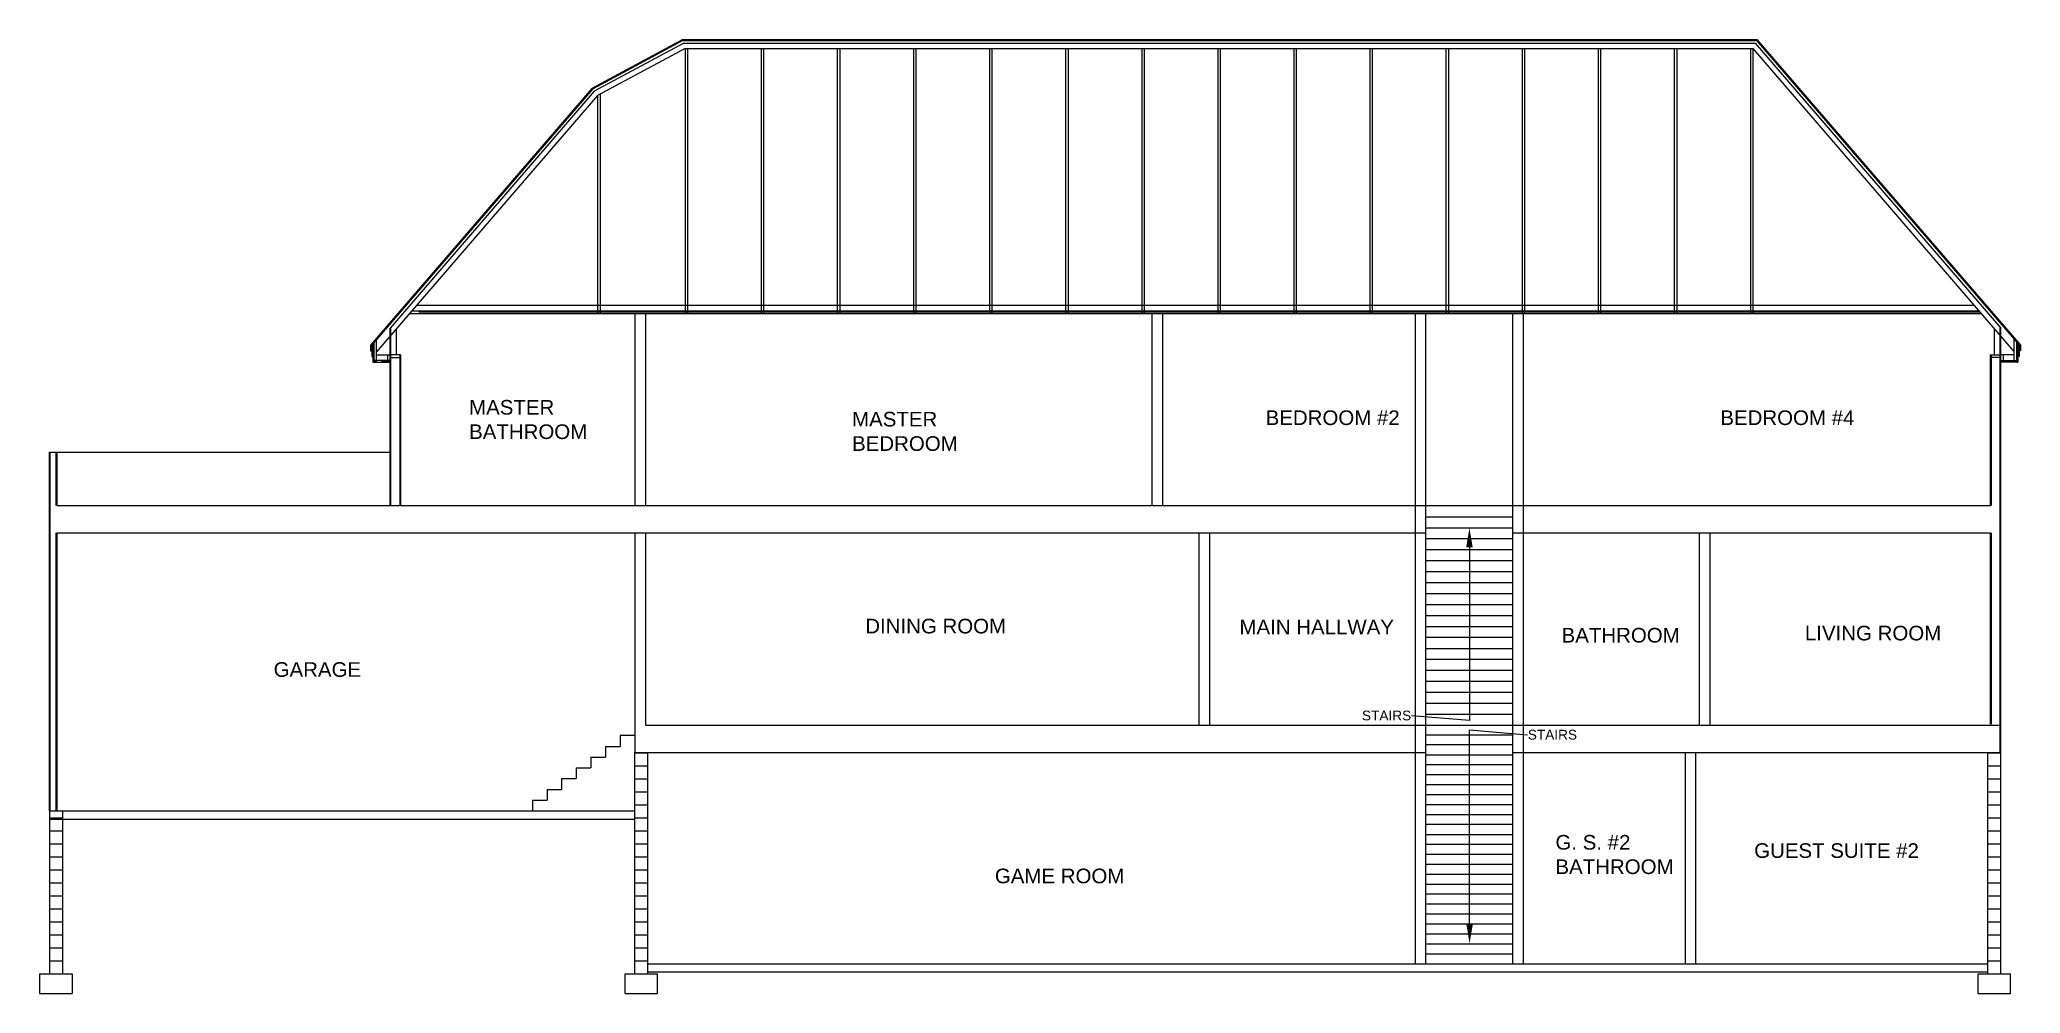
# Model space of a CAD drawing. Header units: inches. Extents: x -6 to 1212, y -112 to 474.
import ezdxf
from ezdxf import colors
from ezdxf.entities.mleader import LeaderData, LeaderLine
from ezdxf.math import Vec2, Vec3

# ---------------------------------------------------------------- set-up
doc = ezdxf.new("R2010")
doc.units = ezdxf.units.IN
doc.header["$MEASUREMENT"] = 0
doc.layers.add('foundation', color=1, linetype='Continuous')
doc.layers.add('g-delt-medm', color=3, linetype='Continuous')
doc.styles.get("Standard").update_dxf_attribs({"font": 'arial.ttf'})

msp = doc.modelspace()

# ---------------------------------------------------------------- linework, layer by layer
at = {"layer": 'foundation'}
for p, q in [((360, -100.3), (360, 36)), ((360, 35.8), (368, 35.8)), ((360, 27.8), (368, 27.8)), ((368, -100.3), (368, 36)), ((1192, -100.3), (1192, 36)), ((1192, 35.8), (1200, 35.8)), ((1192, 27.8), (1200, 27.8)), ((1200, -100.3), (1200, 36)), ((360, 19.8), (368, 19.8)), ((1192, 19.8), (1200, 19.8)), ((0, 0), (0, -100.3)), ((8, 0), (8, -100.3)), ((360, 11.8), (368, 11.8)), ((360, 3.8), (368, 3.8)), ((1192, 11.8), (1200, 11.8)), ((1192, 3.8), (1200, 3.8)), ((0, -4.2), (8, -4.2)), ((360, -4.2), (368, -4.2)), ((1192, -4.2), (1200, -4.2)), ((0, -12.2), (8, -12.2)), ((0, -20.2), (8, -20.2)), ((360, -12.2), (368, -12.2)), ((360, -20.2), (368, -20.2)), ((1192, -12.2), (1200, -12.2)), ((1192, -20.2), (1200, -20.2)), ((0, -28.2), (8, -28.2)), ((0, -36.2), (8, -36.2)), ((360, -28.2), (368, -28.2)), ((360, -36.2), (368, -36.2)), ((1192, -28.2), (1200, -28.2)), ((1192, -36.2), (1200, -36.2)), ((0, -44.2), (8, -44.2)), ((360, -44.2), (368, -44.2)), ((1192, -44.2), (1200, -44.2)), ((0, -52.2), (8, -52.2)), ((0, -60.2), (8, -60.2)), ((360, -52.2), (368, -52.2)), ((360, -60.2), (368, -60.2)), ((1192, -52.2), (1200, -52.2)), ((1192, -60.2), (1200, -60.2)), ((0, -68.2), (8, -68.2)), ((360, -68.2), (368, -68.2)), ((1192, -68.2), (1200, -68.2)), ((0, -76.2), (8, -76.2)), ((0, -84.2), (8, -84.2)), ((360, -76.2), (368, -76.2)), ((360, -84.2), (368, -84.2)), ((1192, -76.2), (1200, -76.2)), ((1192, -84.2), (1200, -84.2)), ((0, -92.2), (8, -92.2)), ((360, -92.2), (368, -92.2)), ((1192, -92.2), (1200, -92.2)), ((-6, -100.3), (14, -100.3)), ((-6, -100.3), (-6, -112.3)), ((14, -100.3), (14, -112.3)), ((354, -112.3), (354, -100.3)), ((354, -100.3), (374, -100.3)), ((374, -112.3), (374, -100.3)), ((1186, -112.3), (1186, -100.3)), ((1186, -100.3), (1206, -100.3)), ((1206, -112.3), (1206, -100.3)), ((-6, -112.3), (14, -112.3)), ((354, -112.3), (374, -112.3)), ((1186, -112.3), (1206, -112.3))]:
    msp.add_line(p, q, dxfattribs=at)
at = {"layer": 'g-delt-medm'}
for p, q in [((389.5, 474.5), (333.6, 444.5)), ((389.6, 474), (334, 444.1)), ((390.1, 472.2), (335.1, 442.7)), ((390.9, 469), (337.1, 440.1)), ((389.5, 474.5), (1050, 474.5)), ((389.6, 474), (1049.8, 474)), ((390.1, 472.2), (1049, 472.2)), ((390.9, 469), (1047.5, 469)), ((390.9, 469), (390.9, 306)), ((392.4, 469), (392.4, 306)), ((437.7, 469), (437.7, 306)), ((439.2, 469), (439.2, 306)), ((484.5, 469), (484.5, 306)), ((486, 469), (486, 306)), ((531.3, 469), (531.3, 306)), ((532.8, 469), (532.8, 306)), ((578.1, 469), (578.1, 306)), ((579.6, 469), (579.6, 306)), ((624.9, 469), (624.9, 306)), ((626.4, 469), (626.4, 306)), ((671.7, 469), (671.7, 306)), ((673.2, 469), (673.2, 306)), ((718.4, 469), (718.4, 306)), ((719.9, 469), (719.9, 306)), ((765.2, 469), (765.2, 306)), ((766.7, 469), (766.7, 306)), ((812, 469), (812, 306)), ((813.5, 469), (813.5, 306)), ((858.8, 469), (858.8, 306)), ((860.3, 469), (860.3, 306)), ((905.6, 469), (905.6, 306)), ((907.1, 469), (907.1, 306)), ((952.4, 469), (952.4, 306)), ((953.9, 469), (953.9, 306)), ((999.2, 469), (999.2, 306)), ((1000.7, 469), (1000.7, 306)), ((1046, 469), (1046, 306)), ((1046, 469), (1046, 306)), ((1047.5, 469), (1207.8, 282.9)), ((1047.5, 469), (1047.5, 306)), ((1047.5, 469), (1047.5, 306)), ((1049, 472.2), (1200, 297)), ((1049.8, 474), (1212, 285.7)), ((1050, 474.5), (1212, 286.5)), ((333.6, 444.5), (197.5, 286.5)), ((334, 444.1), (197.5, 285.7)), ((337.1, 440.1), (201.2, 282.4)), ((335.1, 442.7), (209.5, 297)), ((337.1, 440.1), (337.1, 306)), ((338.6, 440.9), (338.6, 306)), ((1074.4, 442.7), (1200, 297)), ((221.6, 306), (1187.9, 306)), ((1186.6, 307.5), (222.9, 307.5)), ((1183.6, 311), (225.9, 311)), ((227.1, 307), (1187.1, 307)), ((360, 306), (360, 187.8)), ((366.5, 306), (366.5, 187.8)), ((678, 306), (678, 187.8)), ((684.5, 306), (684.5, 187.8)), ((840, -94), (840, 306)), ((846.5, -94), (846.5, 306)), ((900, -94), (900, 306)), ((906.5, -94), (906.5, 306)), ((209.5, 187.8), (209.5, 297)), ((210, 187.8), (210, 297)), ((213.5, 280.5), (213.5, 296.6)), ((1196, 280.5), (1196, 296.6)), ((1199.5, 36), (1199.5, 297.6)), ((1200, 36), (1200, 297)), ((197.5, 286.5), (197.5, 283)), ((197.5, 286.5), (197.5, 283)), ((197.5, 283), (198.2, 283)), ((197.5, 283), (198.2, 283)), ((198.2, 286.6), (198.2, 279.5)), ((198.2, 283), (198.2, 279.5)), ((199, 287.5), (199, 276)), ((199.7, 276), (199.7, 288.3)), ((201.2, 277), (201.2, 290.1)), ((201.2, 280.5), (209.5, 280.5)), ((208, 280.5), (208, 277)), ((216, 280.5), (209.5, 280.5)), ((215.5, 280.5), (215.5, 187.8)), ((216, 280.5), (216, 187.8)), ((1193.5, 280.5), (1193.5, 187.8)), ((1193.5, 280.5), (1199.5, 280.5)), ((1194, 280.5), (1194, 187.8)), ((1208.2, 280.5), (1200, 280.5)), ((1201.5, 280.5), (1201.5, 277)), ((1208.2, 277), (1208.2, 290.1)), ((1209.8, 276), (1209.8, 288.3)), ((1210.5, 287.5), (1210.5, 276)), ((1211.2, 286.6), (1211.2, 279.5)), ((1212, 283), (1211.2, 283)), ((1211.2, 283), (1211.2, 279.5)), ((1212, 286.5), (1212, 283)), ((198.2, 279.5), (199, 279.5)), ((198.2, 279.5), (199, 279.5)), ((199, 279.5), (199, 276)), ((199, 276), (209.5, 276)), ((199.7, 276), (199, 276)), ((209.5, 277), (199.7, 277)), ((199.7, 276.6), (201.2, 276.6)), ((201.2, 276.6), (201.2, 277)), ((204.2, 277), (204.2, 276.6)), ((204.2, 276.6), (209.5, 276.6)), ((210, 279), (215.5, 279)), ((1199.5, 279), (1194, 279)), ((1200, 277), (1209.8, 277)), ((1205.2, 276.6), (1200, 276.6)), ((1210.5, 276), (1200, 276)), ((1205.2, 277), (1205.2, 276.6)), ((1208.2, 276.6), (1208.2, 277)), ((1209.8, 276.6), (1208.2, 276.6)), ((1209.8, 276), (1210.5, 276)), ((1211.2, 279.5), (1210.5, 279.5)), ((1210.5, 279.5), (1210.5, 276)), ((0, 0), (0, 220.8)), ((0, 220.8), (209.5, 220.8)), ((0.5, 0), (0.5, 220.8)), ((4, 220.8), (4, 187.8)), ((4.5, 220.8), (4.5, 187.8)), ((4.5, 187.8), (1193.5, 187.8)), ((4, 171), (4, 0)), ((4.5, 171), (846.5, 171)), ((4.5, 171), (4.5, 0)), ((360, 171), (360, 36)), ((366.5, 171), (366.5, 52.7)), ((707, 52.7), (707, 171)), ((713.5, 52.7), (713.5, 171)), ((846.5, 181), (900, 181)), ((846.5, 174.2), (900, 174.2)), ((900, 171), (1193.5, 171)), ((1014.5, 171), (1014.5, 52.7)), ((1021, 171), (1021, 52.7)), ((1193.5, 171), (1193.5, 53.4)), ((1194, 171), (1194, 53.4)), ((846.5, 167.5), (900, 167.5)), ((846.5, 160.8), (900, 160.8)), ((846.5, 154), (900, 154)), ((846.5, 147.2), (900, 147.2)), ((846.5, 140.5), (900, 140.5)), ((846.5, 133.8), (900, 133.8)), ((846.5, 127), (900, 127)), ((846.5, 120.2), (900, 120.2)), ((846.5, 113.5), (900, 113.5)), ((846.5, 106.8), (900, 106.8)), ((846.5, 100), (900, 100)), ((846.5, 93.3), (900, 93.3)), ((846.5, 86.5), (900, 86.5)), ((846.5, 79.8), (900, 79.8)), ((846.5, 73), (900, 73)), ((846.5, 66.3), (900, 66.3)), ((366.5, 52.7), (1200, 52.7)), ((846.5, 59.5), (900, 59.5)), ((342, 39.7), (351, 39.7)), ((342, 39.7), (342, 33.1)), ((360, 46.4), (351, 46.4)), ((351, 46.4), (351, 39.7)), ((846.5, 46.9), (900, 46.9)), ((846.5, 40.8), (900, 40.8)), ((324, 26.5), (333, 26.5)), ((324, 26.5), (324, 19.9)), ((333, 33.1), (342, 33.1)), ((333, 33.1), (333, 26.5)), ((360, 0), (360, 36)), ((360, 36), (846.5, 36)), ((846.5, 34.6), (900, 34.6)), ((846.5, 28.5), (900, 28.5)), ((900, 36), (1200, 36)), ((1005.8, 36), (1005.8, -94)), ((1012.2, 36), (1012.2, -94)), ((306, 13.2), (315, 13.2)), ((306, 13.2), (306, 6.6)), ((315, 19.9), (324, 19.9)), ((315, 19.9), (315, 13.2)), ((846.5, 22.4), (900, 22.4)), ((846.5, 16.3), (900, 16.3)), ((0, 0), (360, 0)), ((297, 6.6), (306, 6.6)), ((297, 6.6), (297, 0)), ((846.5, 10.1), (900, 10.1)), ((846.5, 4), (900, 4)), ((0, -5), (360, -5)), ((846.5, -2.1), (900, -2.1)), ((846.5, -8.2), (900, -8.2)), ((846.5, -14.4), (900, -14.4)), ((846.5, -20.5), (900, -20.5)), ((846.5, -26.6), (900, -26.6)), ((846.5, -32.7), (900, -32.7)), ((846.5, -38.9), (900, -38.9)), ((846.5, -45), (900, -45)), ((846.5, -51.1), (900, -51.1)), ((846.5, -57.2), (900, -57.2)), ((846.5, -63.4), (900, -63.4)), ((846.5, -69.5), (900, -69.5)), ((846.5, -75.6), (900, -75.6)), ((846.5, -81.7), (900, -81.7)), ((368, -94), (1192, -94)), ((846.5, -87.9), (900, -87.9)), ((368, -99), (1192, -99))]:
    msp.add_line(p, q, dxfattribs=at)
at = {"layer": 'g-delt-medm', "color": 2}
for p, q in [((1211.2, 283), (1211.2, 279.5)), ((1210.5, 279.5), (1210.5, 276))]:
    msp.add_line(p, q, dxfattribs=at)

# ---------------------------------------------------------------- texts
at = {"layer": 'g-delt-medm', "char_height": 9, "attachment_point": 1}
for s, insert in [('MASTER BATHROOM', (258.1, 252.8)), ('MASTER BEDROOM', (493.6, 245.5)), ('BEDROOM #2', (747.9, 246.4)), ('BEDROOM #4', (1027.5, 246.4)), ('DINING ROOM', (501.7, 118.2)), ('MAIN HALLWAY', (731.8, 117.6)), ('BATHROOM', (929.9, 112.6)), ('LIVING ROOM', (1079.5, 113.9)), ('GARAGE', (137.9, 91.5)), ('G. S. #2 BATHROOM', (926.1, -14.8)), ('GUEST SUITE #2', (1048.3, -19.9)), ('GAME ROOM', (581.4, -35.5))]:
    msp.add_mtext_dynamic_manual_height_columns(s, width=102.875, gutter_width=1, heights=[0], dxfattribs=dict(at, insert=insert))

# ---------------------------------------------------------------- leaders
at = {"layer": 'g-delt-medm'}
ml = msp.add_multileader_mtext('Standard', dxfattribs=at)
ml.set_content('STAIRS', color=256)
ml.set_leader_properties(color=256, linetype='ByLayer', lineweight=-1)
ml.build(insert=Vec2(0, 0))
ml.multileader.update_dxf_attribs({"has_dogleg": 0, "dogleg_length": 0.36, "arrow_head_size": 12})
ctx = ml.context
ctx.base_point, ctx.char_height, ctx.arrow_head_size, ctx.landing_gap_size, ctx.plane_origin = Vec3(807.9, 58.6), 6, 12, 0.09, Vec3(958, 36.7)
ctx.text_align_type = 2
notes = []
notes.append((ctx, [(0, (1, 1, 0), (837.9, 58.6), (-1, 0), 0.36, [(0, [(873.2, 174.2), (873.3, 55.6)], 0, [])])]))
ctx.mtext.insert, ctx.mtext.alignment, ctx.mtext.flow_direction = Vec3(837.4, 61.7), 3, 5
ml = msp.add_multileader_mtext('Standard', dxfattribs=at)
ml.set_content('STAIRS', color=256)
ml.set_leader_properties(color=256, linetype='ByLayer', lineweight=-1)
ml.build(insert=Vec2(0, 0))
ml.multileader.update_dxf_attribs({"has_dogleg": 0, "dogleg_length": 0.36, "arrow_head_size": 12})
ctx = ml.context
ctx.base_point, ctx.char_height, ctx.arrow_head_size, ctx.landing_gap_size, ctx.plane_origin = Vec3(909, 46.9), 6, 12, 0.09, Vec3(788.5, 68.8)
notes.append((ctx, [(0, (1, 1, 0), (908.6, 46.9), (1, 0), 0.36, [(0, [(873.3, -81.7), (873.3, 49.9)], 0, [])])]))
ctx.mtext.insert, ctx.mtext.flow_direction = Vec3(909.1, 49.9), 5
for ctx, leaders in notes:
    for number, flags, end, landing, length, lines in leaders:
        leader = LeaderData()
        leader.index, (leader.has_last_leader_line, leader.has_dogleg_vector, leader.attachment_direction) = number, flags
        leader.last_leader_point, leader.dogleg_vector, leader.dogleg_length = Vec3(end), Vec3(landing), length
        for number, points, colour, breaks in lines:
            line = LeaderLine()
            line.index, line.vertices, line.color, line.breaks = number, Vec3.list(points), colors.encode_raw_color(colour), breaks
            leader.lines.append(line)
        ctx.leaders.append(leader)

doc.saveas('drawing.dxf')
